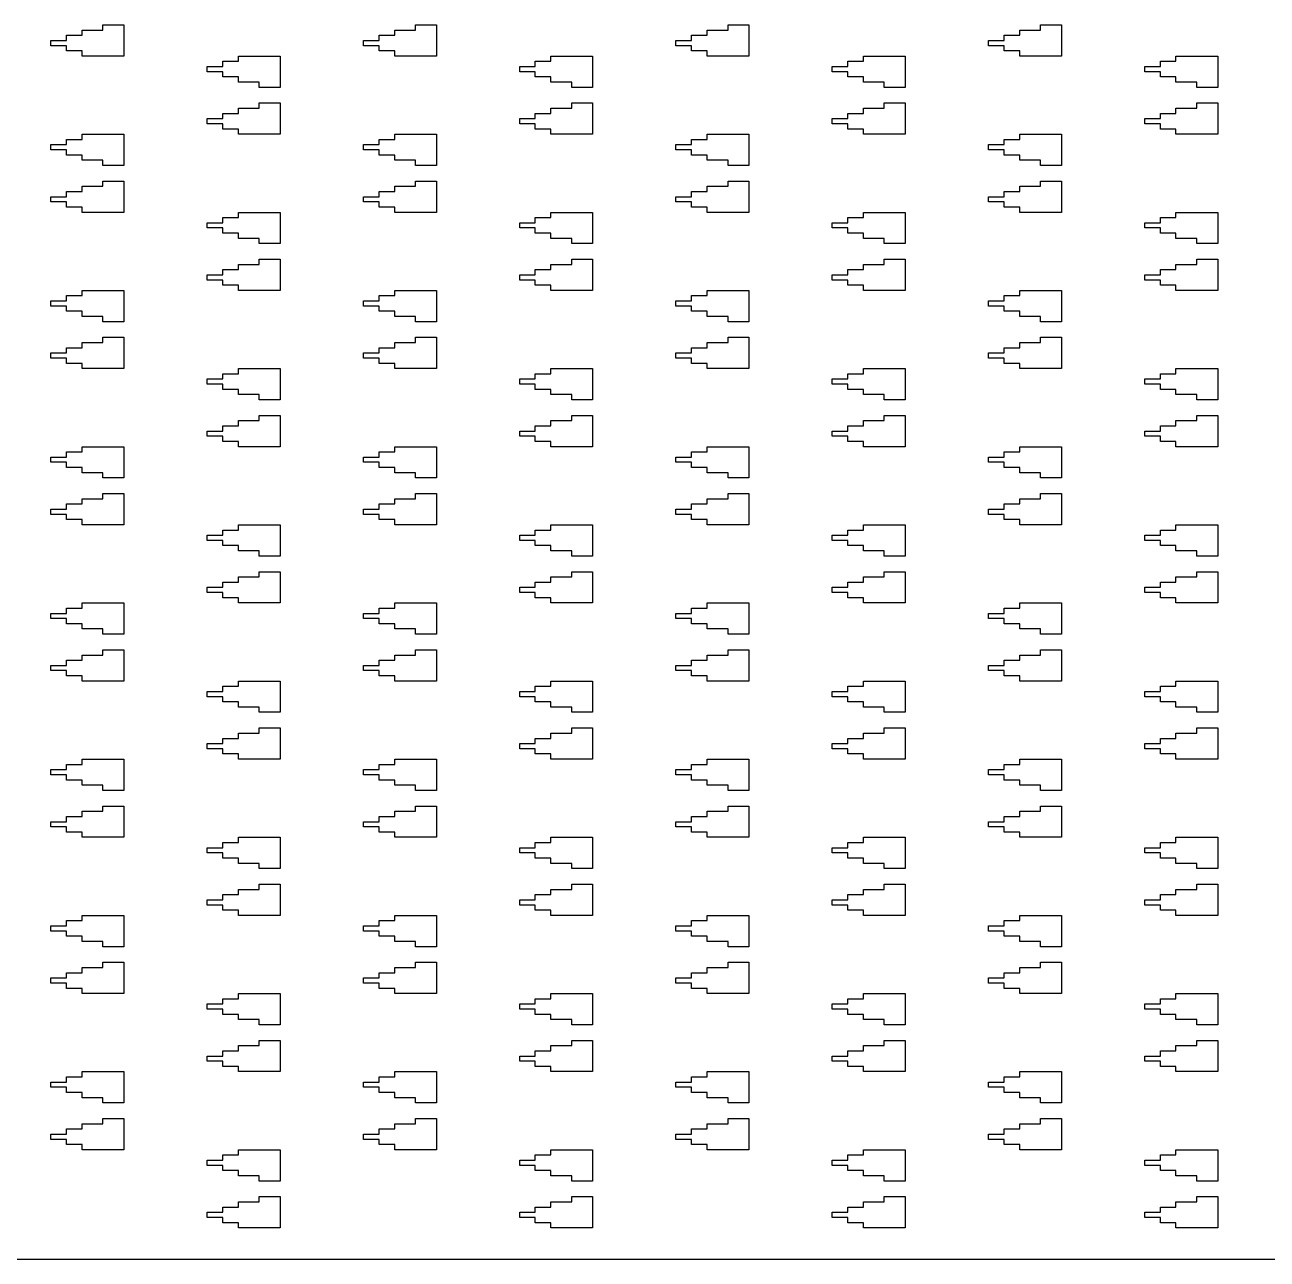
# Model space of a CAD drawing. Extents: x -38350 to 38650, y -35000 to 36000.
# Drawn here: x 65 to 303.5, y -35000 to -34763 of the extents above; entities that cross this region are included whole.
import ezdxf

# ---------------------------------------------------------------- set-up
doc = ezdxf.new("R2010")
doc.units = 0
doc.header["$MEASUREMENT"] = 0

msp = doc.modelspace()

# ---------------------------------------------------------------- linework, layer by layer
for p, q in [((80, -34764), (80, -34763)), ((80, -34763), (84, -34763)), ((84, -34763), (84, -34769)), ((140, -34764), (140, -34763)), ((140, -34763), (144, -34763)), ((144, -34763), (144, -34769)), ((200, -34764), (200, -34763)), ((200, -34763), (204, -34763)), ((204, -34763), (204, -34769)), ((260, -34764), (260, -34763)), ((260, -34763), (264, -34763)), ((264, -34763), (264, -34769)), ((70, -34767), (70, -34766)), ((70, -34766), (73, -34766)), ((73, -34766), (73, -34765)), ((73, -34765), (76, -34765)), ((76, -34765), (76, -34764)), ((76, -34764), (80, -34764)), ((130, -34767), (130, -34766)), ((130, -34766), (133, -34766)), ((133, -34766), (133, -34765)), ((133, -34765), (136, -34765)), ((136, -34765), (136, -34764)), ((136, -34764), (140, -34764)), ((190, -34767), (190, -34766)), ((190, -34766), (193, -34766)), ((193, -34766), (193, -34765)), ((193, -34765), (196, -34765)), ((196, -34765), (196, -34764)), ((196, -34764), (200, -34764)), ((250, -34767), (250, -34766)), ((250, -34766), (253, -34766)), ((253, -34766), (253, -34765)), ((253, -34765), (256, -34765)), ((256, -34765), (256, -34764)), ((256, -34764), (260, -34764)), ((73, -34767), (70, -34767)), ((73, -34768), (73, -34767)), ((76, -34768), (73, -34768)), ((76, -34769), (76, -34768)), ((133, -34767), (130, -34767)), ((133, -34768), (133, -34767)), ((136, -34768), (133, -34768)), ((136, -34769), (136, -34768)), ((193, -34767), (190, -34767)), ((193, -34768), (193, -34767)), ((196, -34768), (193, -34768)), ((196, -34769), (196, -34768)), ((253, -34767), (250, -34767)), ((253, -34768), (253, -34767)), ((256, -34768), (253, -34768)), ((256, -34769), (256, -34768)), ((84, -34769), (76, -34769)), ((103, -34771), (103, -34770)), ((103, -34770), (106, -34770)), ((106, -34770), (106, -34769)), ((106, -34769), (114, -34769)), ((114, -34769), (114, -34775)), ((144, -34769), (136, -34769)), ((163, -34771), (163, -34770)), ((163, -34770), (166, -34770)), ((166, -34770), (166, -34769)), ((166, -34769), (174, -34769)), ((174, -34769), (174, -34775)), ((204, -34769), (196, -34769)), ((223, -34771), (223, -34770)), ((223, -34770), (226, -34770)), ((226, -34770), (226, -34769)), ((226, -34769), (234, -34769)), ((234, -34769), (234, -34775)), ((264, -34769), (256, -34769)), ((283, -34771), (283, -34770)), ((283, -34770), (286, -34770)), ((286, -34770), (286, -34769)), ((286, -34769), (294, -34769)), ((294, -34769), (294, -34775)), ((100, -34772), (100, -34771)), ((100, -34771), (103, -34771)), ((103, -34772), (100, -34772)), ((103, -34773), (103, -34772)), ((106, -34773), (103, -34773)), ((106, -34774), (106, -34773)), ((160, -34772), (160, -34771)), ((160, -34771), (163, -34771)), ((163, -34772), (160, -34772)), ((163, -34773), (163, -34772)), ((166, -34773), (163, -34773)), ((166, -34774), (166, -34773)), ((220, -34772), (220, -34771)), ((220, -34771), (223, -34771)), ((223, -34772), (220, -34772)), ((223, -34773), (223, -34772)), ((226, -34773), (223, -34773)), ((226, -34774), (226, -34773)), ((280, -34772), (280, -34771)), ((280, -34771), (283, -34771)), ((283, -34772), (280, -34772)), ((283, -34773), (283, -34772)), ((286, -34773), (283, -34773)), ((286, -34774), (286, -34773)), ((110, -34774), (106, -34774)), ((110, -34775), (110, -34774)), ((114, -34775), (110, -34775)), ((170, -34774), (166, -34774)), ((170, -34775), (170, -34774)), ((174, -34775), (170, -34775)), ((230, -34774), (226, -34774)), ((230, -34775), (230, -34774)), ((234, -34775), (230, -34775)), ((290, -34774), (286, -34774)), ((290, -34775), (290, -34774)), ((294, -34775), (290, -34775)), ((110, -34779), (110, -34778)), ((110, -34778), (114, -34778)), ((114, -34778), (114, -34784)), ((170, -34779), (170, -34778)), ((170, -34778), (174, -34778)), ((174, -34778), (174, -34784)), ((230, -34779), (230, -34778)), ((230, -34778), (234, -34778)), ((234, -34778), (234, -34784)), ((290, -34779), (290, -34778)), ((290, -34778), (294, -34778)), ((294, -34778), (294, -34784)), ((103, -34781), (103, -34780)), ((103, -34780), (106, -34780)), ((106, -34780), (106, -34779)), ((106, -34779), (110, -34779)), ((163, -34781), (163, -34780)), ((163, -34780), (166, -34780)), ((166, -34780), (166, -34779)), ((166, -34779), (170, -34779)), ((223, -34781), (223, -34780)), ((223, -34780), (226, -34780)), ((226, -34780), (226, -34779)), ((226, -34779), (230, -34779)), ((283, -34781), (283, -34780)), ((283, -34780), (286, -34780)), ((286, -34780), (286, -34779)), ((286, -34779), (290, -34779)), ((100, -34782), (100, -34781)), ((100, -34781), (103, -34781)), ((103, -34782), (100, -34782)), ((103, -34783), (103, -34782)), ((160, -34782), (160, -34781)), ((160, -34781), (163, -34781)), ((163, -34782), (160, -34782)), ((163, -34783), (163, -34782)), ((220, -34782), (220, -34781)), ((220, -34781), (223, -34781)), ((223, -34782), (220, -34782)), ((223, -34783), (223, -34782)), ((280, -34782), (280, -34781)), ((280, -34781), (283, -34781)), ((283, -34782), (280, -34782)), ((283, -34783), (283, -34782)), ((73, -34786), (73, -34785)), ((73, -34785), (76, -34785)), ((76, -34785), (76, -34784)), ((76, -34784), (84, -34784)), ((84, -34784), (84, -34790)), ((106, -34783), (103, -34783)), ((106, -34784), (106, -34783)), ((114, -34784), (106, -34784)), ((133, -34786), (133, -34785)), ((133, -34785), (136, -34785)), ((136, -34785), (136, -34784)), ((136, -34784), (144, -34784)), ((144, -34784), (144, -34790)), ((166, -34783), (163, -34783)), ((166, -34784), (166, -34783)), ((174, -34784), (166, -34784)), ((193, -34786), (193, -34785)), ((193, -34785), (196, -34785)), ((196, -34785), (196, -34784)), ((196, -34784), (204, -34784)), ((204, -34784), (204, -34790)), ((226, -34783), (223, -34783)), ((226, -34784), (226, -34783)), ((234, -34784), (226, -34784)), ((253, -34786), (253, -34785)), ((253, -34785), (256, -34785)), ((256, -34785), (256, -34784)), ((256, -34784), (264, -34784)), ((264, -34784), (264, -34790)), ((286, -34783), (283, -34783)), ((286, -34784), (286, -34783)), ((294, -34784), (286, -34784)), ((70, -34787), (70, -34786)), ((70, -34786), (73, -34786)), ((73, -34787), (70, -34787)), ((73, -34788), (73, -34787)), ((130, -34787), (130, -34786)), ((130, -34786), (133, -34786)), ((133, -34787), (130, -34787)), ((133, -34788), (133, -34787)), ((190, -34787), (190, -34786)), ((190, -34786), (193, -34786)), ((193, -34787), (190, -34787)), ((193, -34788), (193, -34787)), ((250, -34787), (250, -34786)), ((250, -34786), (253, -34786)), ((253, -34787), (250, -34787)), ((253, -34788), (253, -34787)), ((76, -34788), (73, -34788)), ((76, -34789), (76, -34788)), ((80, -34789), (76, -34789)), ((80, -34790), (80, -34789)), ((136, -34788), (133, -34788)), ((136, -34789), (136, -34788)), ((140, -34789), (136, -34789)), ((140, -34790), (140, -34789)), ((196, -34788), (193, -34788)), ((196, -34789), (196, -34788)), ((200, -34789), (196, -34789)), ((200, -34790), (200, -34789)), ((256, -34788), (253, -34788)), ((256, -34789), (256, -34788)), ((260, -34789), (256, -34789)), ((260, -34790), (260, -34789)), ((84, -34790), (80, -34790)), ((144, -34790), (140, -34790)), ((204, -34790), (200, -34790)), ((264, -34790), (260, -34790)), ((76, -34795), (76, -34794)), ((76, -34794), (80, -34794)), ((80, -34794), (80, -34793)), ((80, -34793), (84, -34793)), ((84, -34793), (84, -34799)), ((136, -34795), (136, -34794)), ((136, -34794), (140, -34794)), ((140, -34794), (140, -34793)), ((140, -34793), (144, -34793)), ((144, -34793), (144, -34799)), ((196, -34795), (196, -34794)), ((196, -34794), (200, -34794)), ((200, -34794), (200, -34793)), ((200, -34793), (204, -34793)), ((204, -34793), (204, -34799)), ((256, -34795), (256, -34794)), ((256, -34794), (260, -34794)), ((260, -34794), (260, -34793)), ((260, -34793), (264, -34793)), ((264, -34793), (264, -34799)), ((70, -34797), (70, -34796)), ((70, -34796), (73, -34796)), ((73, -34797), (70, -34797)), ((73, -34796), (73, -34795)), ((73, -34795), (76, -34795)), ((73, -34798), (73, -34797)), ((130, -34797), (130, -34796)), ((130, -34796), (133, -34796)), ((133, -34797), (130, -34797)), ((133, -34796), (133, -34795)), ((133, -34795), (136, -34795)), ((133, -34798), (133, -34797)), ((190, -34797), (190, -34796)), ((190, -34796), (193, -34796)), ((193, -34797), (190, -34797)), ((193, -34796), (193, -34795)), ((193, -34795), (196, -34795)), ((193, -34798), (193, -34797)), ((250, -34797), (250, -34796)), ((250, -34796), (253, -34796)), ((253, -34797), (250, -34797)), ((253, -34796), (253, -34795)), ((253, -34795), (256, -34795)), ((253, -34798), (253, -34797)), ((76, -34798), (73, -34798)), ((76, -34799), (76, -34798)), ((84, -34799), (76, -34799)), ((106, -34800), (106, -34799)), ((106, -34799), (114, -34799)), ((114, -34799), (114, -34805)), ((136, -34798), (133, -34798)), ((136, -34799), (136, -34798)), ((144, -34799), (136, -34799)), ((166, -34800), (166, -34799)), ((166, -34799), (174, -34799)), ((174, -34799), (174, -34805)), ((196, -34798), (193, -34798)), ((196, -34799), (196, -34798)), ((204, -34799), (196, -34799)), ((226, -34800), (226, -34799)), ((226, -34799), (234, -34799)), ((234, -34799), (234, -34805)), ((256, -34798), (253, -34798)), ((256, -34799), (256, -34798)), ((264, -34799), (256, -34799)), ((286, -34800), (286, -34799)), ((286, -34799), (294, -34799)), ((294, -34799), (294, -34805)), ((100, -34802), (100, -34801)), ((100, -34801), (103, -34801)), ((103, -34801), (103, -34800)), ((103, -34800), (106, -34800)), ((160, -34802), (160, -34801)), ((160, -34801), (163, -34801)), ((163, -34801), (163, -34800)), ((163, -34800), (166, -34800)), ((220, -34802), (220, -34801)), ((220, -34801), (223, -34801)), ((223, -34801), (223, -34800)), ((223, -34800), (226, -34800)), ((280, -34802), (280, -34801)), ((280, -34801), (283, -34801)), ((283, -34801), (283, -34800)), ((283, -34800), (286, -34800)), ((103, -34802), (100, -34802)), ((103, -34803), (103, -34802)), ((106, -34803), (103, -34803)), ((106, -34804), (106, -34803)), ((110, -34804), (106, -34804)), ((110, -34805), (110, -34804)), ((163, -34802), (160, -34802)), ((163, -34803), (163, -34802)), ((166, -34803), (163, -34803)), ((166, -34804), (166, -34803)), ((170, -34804), (166, -34804)), ((170, -34805), (170, -34804)), ((223, -34802), (220, -34802)), ((223, -34803), (223, -34802)), ((226, -34803), (223, -34803)), ((226, -34804), (226, -34803)), ((230, -34804), (226, -34804)), ((230, -34805), (230, -34804)), ((283, -34802), (280, -34802)), ((283, -34803), (283, -34802)), ((286, -34803), (283, -34803)), ((286, -34804), (286, -34803)), ((290, -34804), (286, -34804)), ((290, -34805), (290, -34804)), ((114, -34805), (110, -34805)), ((174, -34805), (170, -34805)), ((234, -34805), (230, -34805)), ((294, -34805), (290, -34805)), ((106, -34810), (106, -34809)), ((106, -34809), (110, -34809)), ((110, -34809), (110, -34808)), ((110, -34808), (114, -34808)), ((114, -34808), (114, -34814)), ((166, -34810), (166, -34809)), ((166, -34809), (170, -34809)), ((170, -34809), (170, -34808)), ((170, -34808), (174, -34808)), ((174, -34808), (174, -34814)), ((226, -34810), (226, -34809)), ((226, -34809), (230, -34809)), ((230, -34809), (230, -34808)), ((230, -34808), (234, -34808)), ((234, -34808), (234, -34814)), ((286, -34810), (286, -34809)), ((286, -34809), (290, -34809)), ((290, -34809), (290, -34808)), ((290, -34808), (294, -34808)), ((294, -34808), (294, -34814)), ((100, -34812), (100, -34811)), ((100, -34811), (103, -34811)), ((103, -34811), (103, -34810)), ((103, -34810), (106, -34810)), ((160, -34812), (160, -34811)), ((160, -34811), (163, -34811)), ((163, -34811), (163, -34810)), ((163, -34810), (166, -34810)), ((220, -34812), (220, -34811)), ((220, -34811), (223, -34811)), ((223, -34811), (223, -34810)), ((223, -34810), (226, -34810)), ((280, -34812), (280, -34811)), ((280, -34811), (283, -34811)), ((283, -34811), (283, -34810)), ((283, -34810), (286, -34810)), ((103, -34812), (100, -34812)), ((103, -34813), (103, -34812)), ((106, -34813), (103, -34813)), ((106, -34814), (106, -34813)), ((163, -34812), (160, -34812)), ((163, -34813), (163, -34812)), ((166, -34813), (163, -34813)), ((166, -34814), (166, -34813)), ((223, -34812), (220, -34812)), ((223, -34813), (223, -34812)), ((226, -34813), (223, -34813)), ((226, -34814), (226, -34813)), ((283, -34812), (280, -34812)), ((283, -34813), (283, -34812)), ((286, -34813), (283, -34813)), ((286, -34814), (286, -34813)), ((70, -34817), (70, -34816)), ((70, -34816), (73, -34816)), ((73, -34816), (73, -34815)), ((73, -34815), (76, -34815)), ((76, -34815), (76, -34814)), ((76, -34814), (84, -34814)), ((84, -34814), (84, -34820)), ((114, -34814), (106, -34814)), ((130, -34817), (130, -34816)), ((130, -34816), (133, -34816)), ((133, -34816), (133, -34815)), ((133, -34815), (136, -34815)), ((136, -34815), (136, -34814)), ((136, -34814), (144, -34814)), ((144, -34814), (144, -34820)), ((174, -34814), (166, -34814)), ((190, -34817), (190, -34816)), ((190, -34816), (193, -34816)), ((193, -34816), (193, -34815)), ((193, -34815), (196, -34815)), ((196, -34815), (196, -34814)), ((196, -34814), (204, -34814)), ((204, -34814), (204, -34820)), ((234, -34814), (226, -34814)), ((250, -34817), (250, -34816)), ((250, -34816), (253, -34816)), ((253, -34816), (253, -34815)), ((253, -34815), (256, -34815)), ((256, -34815), (256, -34814)), ((256, -34814), (264, -34814)), ((264, -34814), (264, -34820)), ((294, -34814), (286, -34814)), ((73, -34817), (70, -34817)), ((73, -34818), (73, -34817)), ((76, -34818), (73, -34818)), ((76, -34819), (76, -34818)), ((133, -34817), (130, -34817)), ((133, -34818), (133, -34817)), ((136, -34818), (133, -34818)), ((136, -34819), (136, -34818)), ((193, -34817), (190, -34817)), ((193, -34818), (193, -34817)), ((196, -34818), (193, -34818)), ((196, -34819), (196, -34818)), ((253, -34817), (250, -34817)), ((253, -34818), (253, -34817)), ((256, -34818), (253, -34818)), ((256, -34819), (256, -34818)), ((80, -34819), (76, -34819)), ((80, -34820), (80, -34819)), ((84, -34820), (80, -34820)), ((140, -34819), (136, -34819)), ((140, -34820), (140, -34819)), ((144, -34820), (140, -34820)), ((200, -34819), (196, -34819)), ((200, -34820), (200, -34819)), ((204, -34820), (200, -34820)), ((260, -34819), (256, -34819)), ((260, -34820), (260, -34819)), ((264, -34820), (260, -34820)), ((80, -34824), (80, -34823)), ((80, -34823), (84, -34823)), ((84, -34823), (84, -34829)), ((140, -34824), (140, -34823)), ((140, -34823), (144, -34823)), ((144, -34823), (144, -34829)), ((200, -34824), (200, -34823)), ((200, -34823), (204, -34823)), ((204, -34823), (204, -34829)), ((260, -34824), (260, -34823)), ((260, -34823), (264, -34823)), ((264, -34823), (264, -34829)), ((73, -34826), (73, -34825)), ((73, -34825), (76, -34825)), ((76, -34825), (76, -34824)), ((76, -34824), (80, -34824)), ((133, -34826), (133, -34825)), ((133, -34825), (136, -34825)), ((136, -34825), (136, -34824)), ((136, -34824), (140, -34824)), ((193, -34826), (193, -34825)), ((193, -34825), (196, -34825)), ((196, -34825), (196, -34824)), ((196, -34824), (200, -34824)), ((253, -34826), (253, -34825)), ((253, -34825), (256, -34825)), ((256, -34825), (256, -34824)), ((256, -34824), (260, -34824)), ((70, -34827), (70, -34826)), ((70, -34826), (73, -34826)), ((73, -34827), (70, -34827)), ((73, -34828), (73, -34827)), ((76, -34828), (73, -34828)), ((76, -34829), (76, -34828)), ((130, -34827), (130, -34826)), ((130, -34826), (133, -34826)), ((133, -34827), (130, -34827)), ((133, -34828), (133, -34827)), ((136, -34828), (133, -34828)), ((136, -34829), (136, -34828)), ((190, -34827), (190, -34826)), ((190, -34826), (193, -34826)), ((193, -34827), (190, -34827)), ((193, -34828), (193, -34827)), ((196, -34828), (193, -34828)), ((196, -34829), (196, -34828)), ((250, -34827), (250, -34826)), ((250, -34826), (253, -34826)), ((253, -34827), (250, -34827)), ((253, -34828), (253, -34827)), ((256, -34828), (253, -34828)), ((256, -34829), (256, -34828)), ((84, -34829), (76, -34829)), ((103, -34831), (103, -34830)), ((103, -34830), (106, -34830)), ((106, -34830), (106, -34829)), ((106, -34829), (114, -34829)), ((114, -34829), (114, -34835)), ((144, -34829), (136, -34829)), ((163, -34831), (163, -34830)), ((163, -34830), (166, -34830)), ((166, -34830), (166, -34829)), ((166, -34829), (174, -34829)), ((174, -34829), (174, -34835)), ((204, -34829), (196, -34829)), ((223, -34831), (223, -34830)), ((223, -34830), (226, -34830)), ((226, -34830), (226, -34829)), ((226, -34829), (234, -34829)), ((234, -34829), (234, -34835)), ((264, -34829), (256, -34829)), ((283, -34831), (283, -34830)), ((283, -34830), (286, -34830)), ((286, -34830), (286, -34829)), ((286, -34829), (294, -34829)), ((294, -34829), (294, -34835)), ((100, -34832), (100, -34831)), ((100, -34831), (103, -34831)), ((103, -34832), (100, -34832)), ((103, -34833), (103, -34832)), ((160, -34832), (160, -34831)), ((160, -34831), (163, -34831)), ((163, -34832), (160, -34832)), ((163, -34833), (163, -34832)), ((220, -34832), (220, -34831)), ((220, -34831), (223, -34831)), ((223, -34832), (220, -34832)), ((223, -34833), (223, -34832)), ((280, -34832), (280, -34831)), ((280, -34831), (283, -34831)), ((283, -34832), (280, -34832)), ((283, -34833), (283, -34832)), ((106, -34833), (103, -34833)), ((106, -34834), (106, -34833)), ((110, -34834), (106, -34834)), ((110, -34835), (110, -34834)), ((114, -34835), (110, -34835)), ((166, -34833), (163, -34833)), ((166, -34834), (166, -34833)), ((170, -34834), (166, -34834)), ((170, -34835), (170, -34834)), ((174, -34835), (170, -34835)), ((226, -34833), (223, -34833)), ((226, -34834), (226, -34833)), ((230, -34834), (226, -34834)), ((230, -34835), (230, -34834)), ((234, -34835), (230, -34835)), ((286, -34833), (283, -34833)), ((286, -34834), (286, -34833)), ((290, -34834), (286, -34834)), ((290, -34835), (290, -34834)), ((294, -34835), (290, -34835)), ((103, -34841), (103, -34840)), ((103, -34840), (106, -34840)), ((106, -34840), (106, -34839)), ((106, -34839), (110, -34839)), ((110, -34839), (110, -34838)), ((110, -34838), (114, -34838)), ((114, -34838), (114, -34844)), ((163, -34841), (163, -34840)), ((163, -34840), (166, -34840)), ((166, -34840), (166, -34839)), ((166, -34839), (170, -34839)), ((170, -34839), (170, -34838)), ((170, -34838), (174, -34838)), ((174, -34838), (174, -34844)), ((223, -34841), (223, -34840)), ((223, -34840), (226, -34840)), ((226, -34840), (226, -34839)), ((226, -34839), (230, -34839)), ((230, -34839), (230, -34838)), ((230, -34838), (234, -34838)), ((234, -34838), (234, -34844)), ((283, -34841), (283, -34840)), ((283, -34840), (286, -34840)), ((286, -34840), (286, -34839)), ((286, -34839), (290, -34839)), ((290, -34839), (290, -34838)), ((290, -34838), (294, -34838)), ((294, -34838), (294, -34844)), ((100, -34842), (100, -34841)), ((100, -34841), (103, -34841)), ((103, -34842), (100, -34842)), ((103, -34843), (103, -34842)), ((160, -34842), (160, -34841)), ((160, -34841), (163, -34841)), ((163, -34842), (160, -34842)), ((163, -34843), (163, -34842)), ((220, -34842), (220, -34841)), ((220, -34841), (223, -34841)), ((223, -34842), (220, -34842)), ((223, -34843), (223, -34842)), ((280, -34842), (280, -34841)), ((280, -34841), (283, -34841)), ((283, -34842), (280, -34842)), ((283, -34843), (283, -34842)), ((76, -34845), (76, -34844)), ((76, -34844), (84, -34844)), ((84, -34844), (84, -34850)), ((106, -34843), (103, -34843)), ((106, -34844), (106, -34843)), ((114, -34844), (106, -34844)), ((136, -34845), (136, -34844)), ((136, -34844), (144, -34844)), ((144, -34844), (144, -34850)), ((166, -34843), (163, -34843)), ((166, -34844), (166, -34843)), ((174, -34844), (166, -34844)), ((196, -34845), (196, -34844)), ((196, -34844), (204, -34844)), ((204, -34844), (204, -34850)), ((226, -34843), (223, -34843)), ((226, -34844), (226, -34843)), ((234, -34844), (226, -34844)), ((256, -34845), (256, -34844)), ((256, -34844), (264, -34844)), ((264, -34844), (264, -34850)), ((286, -34843), (283, -34843)), ((286, -34844), (286, -34843)), ((294, -34844), (286, -34844)), ((70, -34847), (70, -34846)), ((70, -34846), (73, -34846)), ((73, -34847), (70, -34847)), ((73, -34846), (73, -34845)), ((73, -34845), (76, -34845)), ((73, -34848), (73, -34847)), ((130, -34847), (130, -34846)), ((130, -34846), (133, -34846)), ((133, -34847), (130, -34847)), ((133, -34846), (133, -34845)), ((133, -34845), (136, -34845)), ((133, -34848), (133, -34847)), ((190, -34847), (190, -34846)), ((190, -34846), (193, -34846)), ((193, -34847), (190, -34847)), ((193, -34846), (193, -34845)), ((193, -34845), (196, -34845)), ((193, -34848), (193, -34847)), ((250, -34847), (250, -34846)), ((250, -34846), (253, -34846)), ((253, -34847), (250, -34847)), ((253, -34846), (253, -34845)), ((253, -34845), (256, -34845)), ((253, -34848), (253, -34847)), ((76, -34848), (73, -34848)), ((76, -34849), (76, -34848)), ((80, -34849), (76, -34849)), ((80, -34850), (80, -34849)), ((136, -34848), (133, -34848)), ((136, -34849), (136, -34848)), ((140, -34849), (136, -34849)), ((140, -34850), (140, -34849)), ((196, -34848), (193, -34848)), ((196, -34849), (196, -34848)), ((200, -34849), (196, -34849)), ((200, -34850), (200, -34849)), ((256, -34848), (253, -34848)), ((256, -34849), (256, -34848)), ((260, -34849), (256, -34849)), ((260, -34850), (260, -34849)), ((84, -34850), (80, -34850)), ((144, -34850), (140, -34850)), ((204, -34850), (200, -34850)), ((264, -34850), (260, -34850)), ((76, -34855), (76, -34854)), ((76, -34854), (80, -34854)), ((80, -34854), (80, -34853)), ((80, -34853), (84, -34853)), ((84, -34853), (84, -34859)), ((136, -34855), (136, -34854)), ((136, -34854), (140, -34854)), ((140, -34854), (140, -34853)), ((140, -34853), (144, -34853)), ((144, -34853), (144, -34859)), ((196, -34855), (196, -34854)), ((196, -34854), (200, -34854)), ((200, -34854), (200, -34853)), ((200, -34853), (204, -34853)), ((204, -34853), (204, -34859)), ((256, -34855), (256, -34854)), ((256, -34854), (260, -34854)), ((260, -34854), (260, -34853)), ((260, -34853), (264, -34853)), ((264, -34853), (264, -34859)), ((70, -34857), (70, -34856)), ((70, -34856), (73, -34856)), ((73, -34856), (73, -34855)), ((73, -34855), (76, -34855)), ((130, -34857), (130, -34856)), ((130, -34856), (133, -34856)), ((133, -34856), (133, -34855)), ((133, -34855), (136, -34855)), ((190, -34857), (190, -34856)), ((190, -34856), (193, -34856)), ((193, -34856), (193, -34855)), ((193, -34855), (196, -34855)), ((250, -34857), (250, -34856)), ((250, -34856), (253, -34856)), ((253, -34856), (253, -34855)), ((253, -34855), (256, -34855)), ((73, -34857), (70, -34857)), ((73, -34858), (73, -34857)), ((76, -34858), (73, -34858)), ((76, -34859), (76, -34858)), ((84, -34859), (76, -34859)), ((106, -34860), (106, -34859)), ((106, -34859), (114, -34859)), ((114, -34859), (114, -34865)), ((133, -34857), (130, -34857)), ((133, -34858), (133, -34857)), ((136, -34858), (133, -34858)), ((136, -34859), (136, -34858)), ((144, -34859), (136, -34859)), ((166, -34860), (166, -34859)), ((166, -34859), (174, -34859)), ((174, -34859), (174, -34865)), ((193, -34857), (190, -34857)), ((193, -34858), (193, -34857)), ((196, -34858), (193, -34858)), ((196, -34859), (196, -34858)), ((204, -34859), (196, -34859)), ((226, -34860), (226, -34859)), ((226, -34859), (234, -34859)), ((234, -34859), (234, -34865)), ((253, -34857), (250, -34857)), ((253, -34858), (253, -34857)), ((256, -34858), (253, -34858)), ((256, -34859), (256, -34858)), ((264, -34859), (256, -34859)), ((286, -34860), (286, -34859)), ((286, -34859), (294, -34859)), ((294, -34859), (294, -34865)), ((100, -34862), (100, -34861)), ((100, -34861), (103, -34861)), ((103, -34861), (103, -34860)), ((103, -34860), (106, -34860)), ((160, -34862), (160, -34861)), ((160, -34861), (163, -34861)), ((163, -34861), (163, -34860)), ((163, -34860), (166, -34860)), ((220, -34862), (220, -34861)), ((220, -34861), (223, -34861)), ((223, -34861), (223, -34860)), ((223, -34860), (226, -34860)), ((280, -34862), (280, -34861)), ((280, -34861), (283, -34861)), ((283, -34861), (283, -34860)), ((283, -34860), (286, -34860)), ((103, -34862), (100, -34862)), ((103, -34863), (103, -34862)), ((106, -34863), (103, -34863)), ((106, -34864), (106, -34863)), ((163, -34862), (160, -34862)), ((163, -34863), (163, -34862)), ((166, -34863), (163, -34863)), ((166, -34864), (166, -34863)), ((223, -34862), (220, -34862)), ((223, -34863), (223, -34862)), ((226, -34863), (223, -34863)), ((226, -34864), (226, -34863)), ((283, -34862), (280, -34862)), ((283, -34863), (283, -34862)), ((286, -34863), (283, -34863)), ((286, -34864), (286, -34863)), ((110, -34864), (106, -34864)), ((110, -34865), (110, -34864)), ((114, -34865), (110, -34865)), ((170, -34864), (166, -34864)), ((170, -34865), (170, -34864)), ((174, -34865), (170, -34865)), ((230, -34864), (226, -34864)), ((230, -34865), (230, -34864)), ((234, -34865), (230, -34865)), ((290, -34864), (286, -34864)), ((290, -34865), (290, -34864)), ((294, -34865), (290, -34865)), ((110, -34869), (110, -34868)), ((110, -34868), (114, -34868)), ((114, -34868), (114, -34874)), ((170, -34869), (170, -34868)), ((170, -34868), (174, -34868)), ((174, -34868), (174, -34874)), ((230, -34869), (230, -34868)), ((230, -34868), (234, -34868)), ((234, -34868), (234, -34874)), ((290, -34869), (290, -34868)), ((290, -34868), (294, -34868)), ((294, -34868), (294, -34874)), ((100, -34872), (100, -34871)), ((100, -34871), (103, -34871)), ((103, -34871), (103, -34870)), ((103, -34870), (106, -34870)), ((106, -34870), (106, -34869)), ((106, -34869), (110, -34869)), ((160, -34872), (160, -34871)), ((160, -34871), (163, -34871)), ((163, -34871), (163, -34870)), ((163, -34870), (166, -34870)), ((166, -34870), (166, -34869)), ((166, -34869), (170, -34869)), ((220, -34872), (220, -34871)), ((220, -34871), (223, -34871)), ((223, -34871), (223, -34870)), ((223, -34870), (226, -34870)), ((226, -34870), (226, -34869)), ((226, -34869), (230, -34869)), ((280, -34872), (280, -34871)), ((280, -34871), (283, -34871)), ((283, -34871), (283, -34870)), ((283, -34870), (286, -34870)), ((286, -34870), (286, -34869)), ((286, -34869), (290, -34869)), ((103, -34872), (100, -34872)), ((103, -34873), (103, -34872)), ((106, -34873), (103, -34873)), ((106, -34874), (106, -34873)), ((163, -34872), (160, -34872)), ((163, -34873), (163, -34872)), ((166, -34873), (163, -34873)), ((166, -34874), (166, -34873)), ((223, -34872), (220, -34872)), ((223, -34873), (223, -34872)), ((226, -34873), (223, -34873)), ((226, -34874), (226, -34873)), ((283, -34872), (280, -34872)), ((283, -34873), (283, -34872)), ((286, -34873), (283, -34873)), ((286, -34874), (286, -34873)), ((73, -34876), (73, -34875)), ((73, -34875), (76, -34875)), ((76, -34875), (76, -34874)), ((76, -34874), (84, -34874)), ((84, -34874), (84, -34880)), ((114, -34874), (106, -34874)), ((133, -34876), (133, -34875)), ((133, -34875), (136, -34875)), ((136, -34875), (136, -34874)), ((136, -34874), (144, -34874)), ((144, -34874), (144, -34880)), ((174, -34874), (166, -34874)), ((193, -34876), (193, -34875)), ((193, -34875), (196, -34875)), ((196, -34875), (196, -34874)), ((196, -34874), (204, -34874)), ((204, -34874), (204, -34880)), ((234, -34874), (226, -34874)), ((253, -34876), (253, -34875)), ((253, -34875), (256, -34875)), ((256, -34875), (256, -34874)), ((256, -34874), (264, -34874)), ((264, -34874), (264, -34880)), ((294, -34874), (286, -34874)), ((70, -34877), (70, -34876)), ((70, -34876), (73, -34876)), ((73, -34877), (70, -34877)), ((73, -34878), (73, -34877)), ((76, -34878), (73, -34878)), ((76, -34879), (76, -34878)), ((130, -34877), (130, -34876)), ((130, -34876), (133, -34876)), ((133, -34877), (130, -34877)), ((133, -34878), (133, -34877)), ((136, -34878), (133, -34878)), ((136, -34879), (136, -34878)), ((190, -34877), (190, -34876)), ((190, -34876), (193, -34876)), ((193, -34877), (190, -34877)), ((193, -34878), (193, -34877)), ((196, -34878), (193, -34878)), ((196, -34879), (196, -34878)), ((250, -34877), (250, -34876)), ((250, -34876), (253, -34876)), ((253, -34877), (250, -34877)), ((253, -34878), (253, -34877)), ((256, -34878), (253, -34878)), ((256, -34879), (256, -34878)), ((80, -34879), (76, -34879)), ((80, -34880), (80, -34879)), ((84, -34880), (80, -34880)), ((140, -34879), (136, -34879)), ((140, -34880), (140, -34879)), ((144, -34880), (140, -34880)), ((200, -34879), (196, -34879)), ((200, -34880), (200, -34879)), ((204, -34880), (200, -34880)), ((260, -34879), (256, -34879)), ((260, -34880), (260, -34879)), ((264, -34880), (260, -34880)), ((80, -34884), (80, -34883)), ((80, -34883), (84, -34883)), ((84, -34883), (84, -34889)), ((140, -34884), (140, -34883)), ((140, -34883), (144, -34883)), ((144, -34883), (144, -34889)), ((200, -34884), (200, -34883)), ((200, -34883), (204, -34883)), ((204, -34883), (204, -34889)), ((260, -34884), (260, -34883)), ((260, -34883), (264, -34883)), ((264, -34883), (264, -34889)), ((73, -34886), (73, -34885)), ((73, -34885), (76, -34885)), ((76, -34885), (76, -34884)), ((76, -34884), (80, -34884)), ((133, -34886), (133, -34885)), ((133, -34885), (136, -34885)), ((136, -34885), (136, -34884)), ((136, -34884), (140, -34884)), ((193, -34886), (193, -34885)), ((193, -34885), (196, -34885)), ((196, -34885), (196, -34884)), ((196, -34884), (200, -34884)), ((253, -34886), (253, -34885)), ((253, -34885), (256, -34885)), ((256, -34885), (256, -34884)), ((256, -34884), (260, -34884)), ((70, -34887), (70, -34886)), ((70, -34886), (73, -34886)), ((73, -34887), (70, -34887)), ((73, -34888), (73, -34887)), ((130, -34887), (130, -34886)), ((130, -34886), (133, -34886)), ((133, -34887), (130, -34887)), ((133, -34888), (133, -34887)), ((190, -34887), (190, -34886)), ((190, -34886), (193, -34886)), ((193, -34887), (190, -34887)), ((193, -34888), (193, -34887)), ((250, -34887), (250, -34886)), ((250, -34886), (253, -34886)), ((253, -34887), (250, -34887)), ((253, -34888), (253, -34887)), ((76, -34888), (73, -34888)), ((76, -34889), (76, -34888)), ((84, -34889), (76, -34889)), ((103, -34891), (103, -34890)), ((103, -34890), (106, -34890)), ((106, -34890), (106, -34889)), ((106, -34889), (114, -34889)), ((114, -34889), (114, -34895)), ((136, -34888), (133, -34888)), ((136, -34889), (136, -34888)), ((144, -34889), (136, -34889)), ((163, -34891), (163, -34890)), ((163, -34890), (166, -34890)), ((166, -34890), (166, -34889)), ((166, -34889), (174, -34889)), ((174, -34889), (174, -34895)), ((196, -34888), (193, -34888)), ((196, -34889), (196, -34888)), ((204, -34889), (196, -34889)), ((223, -34891), (223, -34890)), ((223, -34890), (226, -34890)), ((226, -34890), (226, -34889)), ((226, -34889), (234, -34889)), ((234, -34889), (234, -34895)), ((256, -34888), (253, -34888)), ((256, -34889), (256, -34888)), ((264, -34889), (256, -34889)), ((283, -34891), (283, -34890)), ((283, -34890), (286, -34890)), ((286, -34890), (286, -34889)), ((286, -34889), (294, -34889)), ((294, -34889), (294, -34895)), ((100, -34892), (100, -34891)), ((100, -34891), (103, -34891)), ((103, -34892), (100, -34892)), ((103, -34893), (103, -34892)), ((160, -34892), (160, -34891)), ((160, -34891), (163, -34891)), ((163, -34892), (160, -34892)), ((163, -34893), (163, -34892)), ((220, -34892), (220, -34891)), ((220, -34891), (223, -34891)), ((223, -34892), (220, -34892)), ((223, -34893), (223, -34892)), ((280, -34892), (280, -34891)), ((280, -34891), (283, -34891)), ((283, -34892), (280, -34892)), ((283, -34893), (283, -34892)), ((106, -34893), (103, -34893)), ((106, -34894), (106, -34893)), ((110, -34894), (106, -34894)), ((110, -34895), (110, -34894)), ((166, -34893), (163, -34893)), ((166, -34894), (166, -34893)), ((170, -34894), (166, -34894)), ((170, -34895), (170, -34894)), ((226, -34893), (223, -34893)), ((226, -34894), (226, -34893)), ((230, -34894), (226, -34894)), ((230, -34895), (230, -34894)), ((286, -34893), (283, -34893)), ((286, -34894), (286, -34893)), ((290, -34894), (286, -34894)), ((290, -34895), (290, -34894)), ((114, -34895), (110, -34895)), ((174, -34895), (170, -34895)), ((234, -34895), (230, -34895)), ((294, -34895), (290, -34895)), ((106, -34900), (106, -34899)), ((106, -34899), (110, -34899)), ((110, -34899), (110, -34898)), ((110, -34898), (114, -34898)), ((114, -34898), (114, -34904)), ((166, -34900), (166, -34899)), ((166, -34899), (170, -34899)), ((170, -34899), (170, -34898)), ((170, -34898), (174, -34898)), ((174, -34898), (174, -34904)), ((226, -34900), (226, -34899)), ((226, -34899), (230, -34899)), ((230, -34899), (230, -34898)), ((230, -34898), (234, -34898)), ((234, -34898), (234, -34904)), ((286, -34900), (286, -34899)), ((286, -34899), (290, -34899)), ((290, -34899), (290, -34898)), ((290, -34898), (294, -34898)), ((294, -34898), (294, -34904)), ((100, -34902), (100, -34901)), ((100, -34901), (103, -34901)), ((103, -34902), (100, -34902)), ((103, -34901), (103, -34900)), ((103, -34900), (106, -34900)), ((103, -34903), (103, -34902)), ((160, -34902), (160, -34901)), ((160, -34901), (163, -34901)), ((163, -34902), (160, -34902)), ((163, -34901), (163, -34900)), ((163, -34900), (166, -34900)), ((163, -34903), (163, -34902)), ((220, -34902), (220, -34901)), ((220, -34901), (223, -34901)), ((223, -34902), (220, -34902)), ((223, -34901), (223, -34900)), ((223, -34900), (226, -34900)), ((223, -34903), (223, -34902)), ((280, -34902), (280, -34901)), ((280, -34901), (283, -34901)), ((283, -34902), (280, -34902)), ((283, -34901), (283, -34900)), ((283, -34900), (286, -34900)), ((283, -34903), (283, -34902)), ((76, -34905), (76, -34904)), ((76, -34904), (84, -34904)), ((84, -34904), (84, -34910)), ((106, -34903), (103, -34903)), ((106, -34904), (106, -34903)), ((114, -34904), (106, -34904)), ((136, -34905), (136, -34904)), ((136, -34904), (144, -34904)), ((144, -34904), (144, -34910)), ((166, -34903), (163, -34903)), ((166, -34904), (166, -34903)), ((174, -34904), (166, -34904)), ((196, -34905), (196, -34904)), ((196, -34904), (204, -34904)), ((204, -34904), (204, -34910)), ((226, -34903), (223, -34903)), ((226, -34904), (226, -34903)), ((234, -34904), (226, -34904)), ((256, -34905), (256, -34904)), ((256, -34904), (264, -34904)), ((264, -34904), (264, -34910)), ((286, -34903), (283, -34903)), ((286, -34904), (286, -34903)), ((294, -34904), (286, -34904)), ((70, -34907), (70, -34906)), ((70, -34906), (73, -34906)), ((73, -34906), (73, -34905)), ((73, -34905), (76, -34905)), ((130, -34907), (130, -34906)), ((130, -34906), (133, -34906)), ((133, -34906), (133, -34905)), ((133, -34905), (136, -34905)), ((190, -34907), (190, -34906)), ((190, -34906), (193, -34906)), ((193, -34906), (193, -34905)), ((193, -34905), (196, -34905)), ((250, -34907), (250, -34906)), ((250, -34906), (253, -34906)), ((253, -34906), (253, -34905)), ((253, -34905), (256, -34905)), ((73, -34907), (70, -34907)), ((73, -34908), (73, -34907)), ((76, -34908), (73, -34908)), ((76, -34909), (76, -34908)), ((80, -34909), (76, -34909)), ((80, -34910), (80, -34909)), ((133, -34907), (130, -34907)), ((133, -34908), (133, -34907)), ((136, -34908), (133, -34908)), ((136, -34909), (136, -34908)), ((140, -34909), (136, -34909)), ((140, -34910), (140, -34909)), ((193, -34907), (190, -34907)), ((193, -34908), (193, -34907)), ((196, -34908), (193, -34908)), ((196, -34909), (196, -34908)), ((200, -34909), (196, -34909)), ((200, -34910), (200, -34909)), ((253, -34907), (250, -34907)), ((253, -34908), (253, -34907)), ((256, -34908), (253, -34908)), ((256, -34909), (256, -34908)), ((260, -34909), (256, -34909)), ((260, -34910), (260, -34909)), ((84, -34910), (80, -34910)), ((144, -34910), (140, -34910)), ((204, -34910), (200, -34910)), ((264, -34910), (260, -34910)), ((76, -34915), (76, -34914)), ((76, -34914), (80, -34914)), ((80, -34914), (80, -34913)), ((80, -34913), (84, -34913)), ((84, -34913), (84, -34919)), ((136, -34915), (136, -34914)), ((136, -34914), (140, -34914)), ((140, -34914), (140, -34913)), ((140, -34913), (144, -34913)), ((144, -34913), (144, -34919)), ((196, -34915), (196, -34914)), ((196, -34914), (200, -34914)), ((200, -34914), (200, -34913)), ((200, -34913), (204, -34913)), ((204, -34913), (204, -34919)), ((256, -34915), (256, -34914)), ((256, -34914), (260, -34914)), ((260, -34914), (260, -34913)), ((260, -34913), (264, -34913)), ((264, -34913), (264, -34919)), ((70, -34917), (70, -34916)), ((70, -34916), (73, -34916)), ((73, -34916), (73, -34915)), ((73, -34915), (76, -34915)), ((130, -34917), (130, -34916)), ((130, -34916), (133, -34916)), ((133, -34916), (133, -34915)), ((133, -34915), (136, -34915)), ((190, -34917), (190, -34916)), ((190, -34916), (193, -34916)), ((193, -34916), (193, -34915)), ((193, -34915), (196, -34915)), ((250, -34917), (250, -34916)), ((250, -34916), (253, -34916)), ((253, -34916), (253, -34915)), ((253, -34915), (256, -34915)), ((73, -34917), (70, -34917)), ((73, -34918), (73, -34917)), ((76, -34918), (73, -34918)), ((76, -34919), (76, -34918)), ((133, -34917), (130, -34917)), ((133, -34918), (133, -34917)), ((136, -34918), (133, -34918)), ((136, -34919), (136, -34918)), ((193, -34917), (190, -34917)), ((193, -34918), (193, -34917)), ((196, -34918), (193, -34918)), ((196, -34919), (196, -34918)), ((253, -34917), (250, -34917)), ((253, -34918), (253, -34917)), ((256, -34918), (253, -34918)), ((256, -34919), (256, -34918)), ((84, -34919), (76, -34919)), ((100, -34922), (100, -34921)), ((100, -34921), (103, -34921)), ((103, -34921), (103, -34920)), ((103, -34920), (106, -34920)), ((106, -34920), (106, -34919)), ((106, -34919), (114, -34919)), ((114, -34919), (114, -34925)), ((144, -34919), (136, -34919)), ((160, -34922), (160, -34921)), ((160, -34921), (163, -34921)), ((163, -34921), (163, -34920)), ((163, -34920), (166, -34920)), ((166, -34920), (166, -34919)), ((166, -34919), (174, -34919)), ((174, -34919), (174, -34925)), ((204, -34919), (196, -34919)), ((220, -34922), (220, -34921)), ((220, -34921), (223, -34921)), ((223, -34921), (223, -34920)), ((223, -34920), (226, -34920)), ((226, -34920), (226, -34919)), ((226, -34919), (234, -34919)), ((234, -34919), (234, -34925)), ((264, -34919), (256, -34919)), ((280, -34922), (280, -34921)), ((280, -34921), (283, -34921)), ((283, -34921), (283, -34920)), ((283, -34920), (286, -34920)), ((286, -34920), (286, -34919)), ((286, -34919), (294, -34919)), ((294, -34919), (294, -34925)), ((103, -34922), (100, -34922)), ((103, -34923), (103, -34922)), ((106, -34923), (103, -34923)), ((106, -34924), (106, -34923)), ((163, -34922), (160, -34922)), ((163, -34923), (163, -34922)), ((166, -34923), (163, -34923)), ((166, -34924), (166, -34923)), ((223, -34922), (220, -34922)), ((223, -34923), (223, -34922)), ((226, -34923), (223, -34923)), ((226, -34924), (226, -34923)), ((283, -34922), (280, -34922)), ((283, -34923), (283, -34922)), ((286, -34923), (283, -34923)), ((286, -34924), (286, -34923)), ((110, -34924), (106, -34924)), ((110, -34925), (110, -34924)), ((114, -34925), (110, -34925)), ((170, -34924), (166, -34924)), ((170, -34925), (170, -34924)), ((174, -34925), (170, -34925)), ((230, -34924), (226, -34924)), ((230, -34925), (230, -34924)), ((234, -34925), (230, -34925)), ((290, -34924), (286, -34924)), ((290, -34925), (290, -34924)), ((294, -34925), (290, -34925)), ((110, -34929), (110, -34928)), ((110, -34928), (114, -34928)), ((114, -34928), (114, -34934)), ((170, -34929), (170, -34928)), ((170, -34928), (174, -34928)), ((174, -34928), (174, -34934)), ((230, -34929), (230, -34928)), ((230, -34928), (234, -34928)), ((234, -34928), (234, -34934)), ((290, -34929), (290, -34928)), ((290, -34928), (294, -34928)), ((294, -34928), (294, -34934)), ((103, -34931), (103, -34930)), ((103, -34930), (106, -34930)), ((106, -34930), (106, -34929)), ((106, -34929), (110, -34929)), ((163, -34931), (163, -34930)), ((163, -34930), (166, -34930)), ((166, -34930), (166, -34929)), ((166, -34929), (170, -34929)), ((223, -34931), (223, -34930)), ((223, -34930), (226, -34930)), ((226, -34930), (226, -34929)), ((226, -34929), (230, -34929)), ((283, -34931), (283, -34930)), ((283, -34930), (286, -34930)), ((286, -34930), (286, -34929)), ((286, -34929), (290, -34929)), ((100, -34932), (100, -34931)), ((100, -34931), (103, -34931)), ((103, -34932), (100, -34932)), ((103, -34933), (103, -34932)), ((106, -34933), (103, -34933)), ((106, -34934), (106, -34933)), ((160, -34932), (160, -34931)), ((160, -34931), (163, -34931)), ((163, -34932), (160, -34932)), ((163, -34933), (163, -34932)), ((166, -34933), (163, -34933)), ((166, -34934), (166, -34933)), ((220, -34932), (220, -34931)), ((220, -34931), (223, -34931)), ((223, -34932), (220, -34932)), ((223, -34933), (223, -34932)), ((226, -34933), (223, -34933)), ((226, -34934), (226, -34933)), ((280, -34932), (280, -34931)), ((280, -34931), (283, -34931)), ((283, -34932), (280, -34932)), ((283, -34933), (283, -34932)), ((286, -34933), (283, -34933)), ((286, -34934), (286, -34933)), ((73, -34936), (73, -34935)), ((73, -34935), (76, -34935)), ((76, -34935), (76, -34934)), ((76, -34934), (84, -34934)), ((84, -34934), (84, -34940)), ((114, -34934), (106, -34934)), ((133, -34936), (133, -34935)), ((133, -34935), (136, -34935)), ((136, -34935), (136, -34934)), ((136, -34934), (144, -34934)), ((144, -34934), (144, -34940)), ((174, -34934), (166, -34934)), ((193, -34936), (193, -34935)), ((193, -34935), (196, -34935)), ((196, -34935), (196, -34934)), ((196, -34934), (204, -34934)), ((204, -34934), (204, -34940)), ((234, -34934), (226, -34934)), ((253, -34936), (253, -34935)), ((253, -34935), (256, -34935)), ((256, -34935), (256, -34934)), ((256, -34934), (264, -34934)), ((264, -34934), (264, -34940)), ((294, -34934), (286, -34934)), ((70, -34937), (70, -34936)), ((70, -34936), (73, -34936)), ((73, -34937), (70, -34937)), ((73, -34938), (73, -34937)), ((130, -34937), (130, -34936)), ((130, -34936), (133, -34936)), ((133, -34937), (130, -34937)), ((133, -34938), (133, -34937)), ((190, -34937), (190, -34936)), ((190, -34936), (193, -34936)), ((193, -34937), (190, -34937)), ((193, -34938), (193, -34937)), ((250, -34937), (250, -34936)), ((250, -34936), (253, -34936)), ((253, -34937), (250, -34937)), ((253, -34938), (253, -34937)), ((76, -34938), (73, -34938)), ((76, -34939), (76, -34938)), ((80, -34939), (76, -34939)), ((80, -34940), (80, -34939)), ((84, -34940), (80, -34940)), ((136, -34938), (133, -34938)), ((136, -34939), (136, -34938)), ((140, -34939), (136, -34939)), ((140, -34940), (140, -34939)), ((144, -34940), (140, -34940)), ((196, -34938), (193, -34938)), ((196, -34939), (196, -34938)), ((200, -34939), (196, -34939)), ((200, -34940), (200, -34939)), ((204, -34940), (200, -34940)), ((256, -34938), (253, -34938)), ((256, -34939), (256, -34938)), ((260, -34939), (256, -34939)), ((260, -34940), (260, -34939)), ((264, -34940), (260, -34940)), ((73, -34946), (73, -34945)), ((73, -34945), (76, -34945)), ((76, -34945), (76, -34944)), ((76, -34944), (80, -34944)), ((80, -34944), (80, -34943)), ((80, -34943), (84, -34943)), ((84, -34943), (84, -34949)), ((133, -34946), (133, -34945)), ((133, -34945), (136, -34945)), ((136, -34945), (136, -34944)), ((136, -34944), (140, -34944)), ((140, -34944), (140, -34943)), ((140, -34943), (144, -34943)), ((144, -34943), (144, -34949)), ((193, -34946), (193, -34945)), ((193, -34945), (196, -34945)), ((196, -34945), (196, -34944)), ((196, -34944), (200, -34944)), ((200, -34944), (200, -34943)), ((200, -34943), (204, -34943)), ((204, -34943), (204, -34949)), ((253, -34946), (253, -34945)), ((253, -34945), (256, -34945)), ((256, -34945), (256, -34944)), ((256, -34944), (260, -34944)), ((260, -34944), (260, -34943)), ((260, -34943), (264, -34943)), ((264, -34943), (264, -34949)), ((70, -34947), (70, -34946)), ((70, -34946), (73, -34946)), ((73, -34947), (70, -34947)), ((73, -34948), (73, -34947)), ((130, -34947), (130, -34946)), ((130, -34946), (133, -34946)), ((133, -34947), (130, -34947)), ((133, -34948), (133, -34947)), ((190, -34947), (190, -34946)), ((190, -34946), (193, -34946)), ((193, -34947), (190, -34947)), ((193, -34948), (193, -34947)), ((250, -34947), (250, -34946)), ((250, -34946), (253, -34946)), ((253, -34947), (250, -34947)), ((253, -34948), (253, -34947)), ((76, -34948), (73, -34948)), ((76, -34949), (76, -34948)), ((84, -34949), (76, -34949)), ((106, -34950), (106, -34949)), ((106, -34949), (114, -34949)), ((114, -34949), (114, -34955)), ((136, -34948), (133, -34948)), ((136, -34949), (136, -34948)), ((144, -34949), (136, -34949)), ((166, -34950), (166, -34949)), ((166, -34949), (174, -34949)), ((174, -34949), (174, -34955)), ((196, -34948), (193, -34948)), ((196, -34949), (196, -34948)), ((204, -34949), (196, -34949)), ((226, -34950), (226, -34949)), ((226, -34949), (234, -34949)), ((234, -34949), (234, -34955)), ((256, -34948), (253, -34948)), ((256, -34949), (256, -34948)), ((264, -34949), (256, -34949)), ((286, -34950), (286, -34949)), ((286, -34949), (294, -34949)), ((294, -34949), (294, -34955)), ((100, -34952), (100, -34951)), ((100, -34951), (103, -34951)), ((103, -34952), (100, -34952)), ((103, -34951), (103, -34950)), ((103, -34950), (106, -34950)), ((103, -34953), (103, -34952)), ((160, -34952), (160, -34951)), ((160, -34951), (163, -34951)), ((163, -34952), (160, -34952)), ((163, -34951), (163, -34950)), ((163, -34950), (166, -34950)), ((163, -34953), (163, -34952)), ((220, -34952), (220, -34951)), ((220, -34951), (223, -34951)), ((223, -34952), (220, -34952)), ((223, -34951), (223, -34950)), ((223, -34950), (226, -34950)), ((223, -34953), (223, -34952)), ((280, -34952), (280, -34951)), ((280, -34951), (283, -34951)), ((283, -34952), (280, -34952)), ((283, -34951), (283, -34950)), ((283, -34950), (286, -34950)), ((283, -34953), (283, -34952)), ((106, -34953), (103, -34953)), ((106, -34954), (106, -34953)), ((110, -34954), (106, -34954)), ((110, -34955), (110, -34954)), ((166, -34953), (163, -34953)), ((166, -34954), (166, -34953)), ((170, -34954), (166, -34954)), ((170, -34955), (170, -34954)), ((226, -34953), (223, -34953)), ((226, -34954), (226, -34953)), ((230, -34954), (226, -34954)), ((230, -34955), (230, -34954)), ((286, -34953), (283, -34953)), ((286, -34954), (286, -34953)), ((290, -34954), (286, -34954)), ((290, -34955), (290, -34954)), ((114, -34955), (110, -34955)), ((174, -34955), (170, -34955)), ((234, -34955), (230, -34955)), ((294, -34955), (290, -34955)), ((106, -34960), (106, -34959)), ((106, -34959), (110, -34959)), ((110, -34959), (110, -34958)), ((110, -34958), (114, -34958)), ((114, -34958), (114, -34964)), ((166, -34960), (166, -34959)), ((166, -34959), (170, -34959)), ((170, -34959), (170, -34958)), ((170, -34958), (174, -34958)), ((174, -34958), (174, -34964)), ((226, -34960), (226, -34959)), ((226, -34959), (230, -34959)), ((230, -34959), (230, -34958)), ((230, -34958), (234, -34958)), ((234, -34958), (234, -34964)), ((286, -34960), (286, -34959)), ((286, -34959), (290, -34959)), ((290, -34959), (290, -34958)), ((290, -34958), (294, -34958)), ((294, -34958), (294, -34964)), ((100, -34962), (100, -34961)), ((100, -34961), (103, -34961)), ((103, -34961), (103, -34960)), ((103, -34960), (106, -34960)), ((160, -34962), (160, -34961)), ((160, -34961), (163, -34961)), ((163, -34961), (163, -34960)), ((163, -34960), (166, -34960)), ((220, -34962), (220, -34961)), ((220, -34961), (223, -34961)), ((223, -34961), (223, -34960)), ((223, -34960), (226, -34960)), ((280, -34962), (280, -34961)), ((280, -34961), (283, -34961)), ((283, -34961), (283, -34960)), ((283, -34960), (286, -34960)), ((76, -34965), (76, -34964)), ((76, -34964), (84, -34964)), ((84, -34964), (84, -34970)), ((103, -34962), (100, -34962)), ((103, -34963), (103, -34962)), ((106, -34963), (103, -34963)), ((106, -34964), (106, -34963)), ((114, -34964), (106, -34964)), ((136, -34965), (136, -34964)), ((136, -34964), (144, -34964)), ((144, -34964), (144, -34970)), ((163, -34962), (160, -34962)), ((163, -34963), (163, -34962)), ((166, -34963), (163, -34963)), ((166, -34964), (166, -34963)), ((174, -34964), (166, -34964)), ((196, -34965), (196, -34964)), ((196, -34964), (204, -34964)), ((204, -34964), (204, -34970)), ((223, -34962), (220, -34962)), ((223, -34963), (223, -34962)), ((226, -34963), (223, -34963)), ((226, -34964), (226, -34963)), ((234, -34964), (226, -34964)), ((256, -34965), (256, -34964)), ((256, -34964), (264, -34964)), ((264, -34964), (264, -34970)), ((283, -34962), (280, -34962)), ((283, -34963), (283, -34962)), ((286, -34963), (283, -34963)), ((286, -34964), (286, -34963)), ((294, -34964), (286, -34964)), ((70, -34967), (70, -34966)), ((70, -34966), (73, -34966)), ((73, -34966), (73, -34965)), ((73, -34965), (76, -34965)), ((130, -34967), (130, -34966)), ((130, -34966), (133, -34966)), ((133, -34966), (133, -34965)), ((133, -34965), (136, -34965)), ((190, -34967), (190, -34966)), ((190, -34966), (193, -34966)), ((193, -34966), (193, -34965)), ((193, -34965), (196, -34965)), ((250, -34967), (250, -34966)), ((250, -34966), (253, -34966)), ((253, -34966), (253, -34965)), ((253, -34965), (256, -34965)), ((73, -34967), (70, -34967)), ((73, -34968), (73, -34967)), ((76, -34968), (73, -34968)), ((76, -34969), (76, -34968)), ((133, -34967), (130, -34967)), ((133, -34968), (133, -34967)), ((136, -34968), (133, -34968)), ((136, -34969), (136, -34968)), ((193, -34967), (190, -34967)), ((193, -34968), (193, -34967)), ((196, -34968), (193, -34968)), ((196, -34969), (196, -34968)), ((253, -34967), (250, -34967)), ((253, -34968), (253, -34967)), ((256, -34968), (253, -34968)), ((256, -34969), (256, -34968)), ((80, -34969), (76, -34969)), ((80, -34970), (80, -34969)), ((84, -34970), (80, -34970)), ((140, -34969), (136, -34969)), ((140, -34970), (140, -34969)), ((144, -34970), (140, -34970)), ((200, -34969), (196, -34969)), ((200, -34970), (200, -34969)), ((204, -34970), (200, -34970)), ((260, -34969), (256, -34969)), ((260, -34970), (260, -34969)), ((264, -34970), (260, -34970)), ((80, -34974), (80, -34973)), ((80, -34973), (84, -34973)), ((84, -34973), (84, -34979)), ((140, -34974), (140, -34973)), ((140, -34973), (144, -34973)), ((144, -34973), (144, -34979)), ((200, -34974), (200, -34973)), ((200, -34973), (204, -34973)), ((204, -34973), (204, -34979)), ((260, -34974), (260, -34973)), ((260, -34973), (264, -34973)), ((264, -34973), (264, -34979)), ((70, -34977), (70, -34976)), ((70, -34976), (73, -34976)), ((73, -34976), (73, -34975)), ((73, -34975), (76, -34975)), ((76, -34975), (76, -34974)), ((76, -34974), (80, -34974)), ((130, -34977), (130, -34976)), ((130, -34976), (133, -34976)), ((133, -34976), (133, -34975)), ((133, -34975), (136, -34975)), ((136, -34975), (136, -34974)), ((136, -34974), (140, -34974)), ((190, -34977), (190, -34976)), ((190, -34976), (193, -34976)), ((193, -34976), (193, -34975)), ((193, -34975), (196, -34975)), ((196, -34975), (196, -34974)), ((196, -34974), (200, -34974)), ((250, -34977), (250, -34976)), ((250, -34976), (253, -34976)), ((253, -34976), (253, -34975)), ((253, -34975), (256, -34975)), ((256, -34975), (256, -34974)), ((256, -34974), (260, -34974)), ((73, -34977), (70, -34977)), ((73, -34978), (73, -34977)), ((76, -34978), (73, -34978)), ((76, -34979), (76, -34978)), ((133, -34977), (130, -34977)), ((133, -34978), (133, -34977)), ((136, -34978), (133, -34978)), ((136, -34979), (136, -34978)), ((193, -34977), (190, -34977)), ((193, -34978), (193, -34977)), ((196, -34978), (193, -34978)), ((196, -34979), (196, -34978)), ((253, -34977), (250, -34977)), ((253, -34978), (253, -34977)), ((256, -34978), (253, -34978)), ((256, -34979), (256, -34978)), ((84, -34979), (76, -34979)), ((103, -34981), (103, -34980)), ((103, -34980), (106, -34980)), ((106, -34980), (106, -34979)), ((106, -34979), (114, -34979)), ((114, -34979), (114, -34985)), ((144, -34979), (136, -34979)), ((163, -34981), (163, -34980)), ((163, -34980), (166, -34980)), ((166, -34980), (166, -34979)), ((166, -34979), (174, -34979)), ((174, -34979), (174, -34985)), ((204, -34979), (196, -34979)), ((223, -34981), (223, -34980)), ((223, -34980), (226, -34980)), ((226, -34980), (226, -34979)), ((226, -34979), (234, -34979)), ((234, -34979), (234, -34985)), ((264, -34979), (256, -34979)), ((283, -34981), (283, -34980)), ((283, -34980), (286, -34980)), ((286, -34980), (286, -34979)), ((286, -34979), (294, -34979)), ((294, -34979), (294, -34985)), ((100, -34982), (100, -34981)), ((100, -34981), (103, -34981)), ((103, -34982), (100, -34982)), ((103, -34983), (103, -34982)), ((106, -34983), (103, -34983)), ((106, -34984), (106, -34983)), ((160, -34982), (160, -34981)), ((160, -34981), (163, -34981)), ((163, -34982), (160, -34982)), ((163, -34983), (163, -34982)), ((166, -34983), (163, -34983)), ((166, -34984), (166, -34983)), ((220, -34982), (220, -34981)), ((220, -34981), (223, -34981)), ((223, -34982), (220, -34982)), ((223, -34983), (223, -34982)), ((226, -34983), (223, -34983)), ((226, -34984), (226, -34983)), ((280, -34982), (280, -34981)), ((280, -34981), (283, -34981)), ((283, -34982), (280, -34982)), ((283, -34983), (283, -34982)), ((286, -34983), (283, -34983)), ((286, -34984), (286, -34983)), ((110, -34984), (106, -34984)), ((110, -34985), (110, -34984)), ((114, -34985), (110, -34985)), ((170, -34984), (166, -34984)), ((170, -34985), (170, -34984)), ((174, -34985), (170, -34985)), ((230, -34984), (226, -34984)), ((230, -34985), (230, -34984)), ((234, -34985), (230, -34985)), ((290, -34984), (286, -34984)), ((290, -34985), (290, -34984)), ((294, -34985), (290, -34985)), ((103, -34991), (103, -34990)), ((103, -34990), (106, -34990)), ((106, -34990), (106, -34989)), ((106, -34989), (110, -34989)), ((110, -34989), (110, -34988)), ((110, -34988), (114, -34988)), ((114, -34988), (114, -34994)), ((163, -34991), (163, -34990)), ((163, -34990), (166, -34990)), ((166, -34990), (166, -34989)), ((166, -34989), (170, -34989)), ((170, -34989), (170, -34988)), ((170, -34988), (174, -34988)), ((174, -34988), (174, -34994)), ((223, -34991), (223, -34990)), ((223, -34990), (226, -34990)), ((226, -34990), (226, -34989)), ((226, -34989), (230, -34989)), ((230, -34989), (230, -34988)), ((230, -34988), (234, -34988)), ((234, -34988), (234, -34994)), ((283, -34991), (283, -34990)), ((283, -34990), (286, -34990)), ((286, -34990), (286, -34989)), ((286, -34989), (290, -34989)), ((290, -34989), (290, -34988)), ((290, -34988), (294, -34988)), ((294, -34988), (294, -34994)), ((100, -34992), (100, -34991)), ((100, -34991), (103, -34991)), ((103, -34992), (100, -34992)), ((103, -34993), (103, -34992)), ((160, -34992), (160, -34991)), ((160, -34991), (163, -34991)), ((163, -34992), (160, -34992)), ((163, -34993), (163, -34992)), ((220, -34992), (220, -34991)), ((220, -34991), (223, -34991)), ((223, -34992), (220, -34992)), ((223, -34993), (223, -34992)), ((280, -34992), (280, -34991)), ((280, -34991), (283, -34991)), ((283, -34992), (280, -34992)), ((283, -34993), (283, -34992)), ((106, -34993), (103, -34993)), ((106, -34994), (106, -34993)), ((114, -34994), (106, -34994)), ((166, -34993), (163, -34993)), ((166, -34994), (166, -34993)), ((174, -34994), (166, -34994)), ((226, -34993), (223, -34993)), ((226, -34994), (226, -34993)), ((234, -34994), (226, -34994)), ((286, -34993), (283, -34993)), ((286, -34994), (286, -34993)), ((294, -34994), (286, -34994)), ((-4500, -35000), (7500, -35000))]:
    msp.add_line(p, q)

doc.saveas('drawing.dxf')
